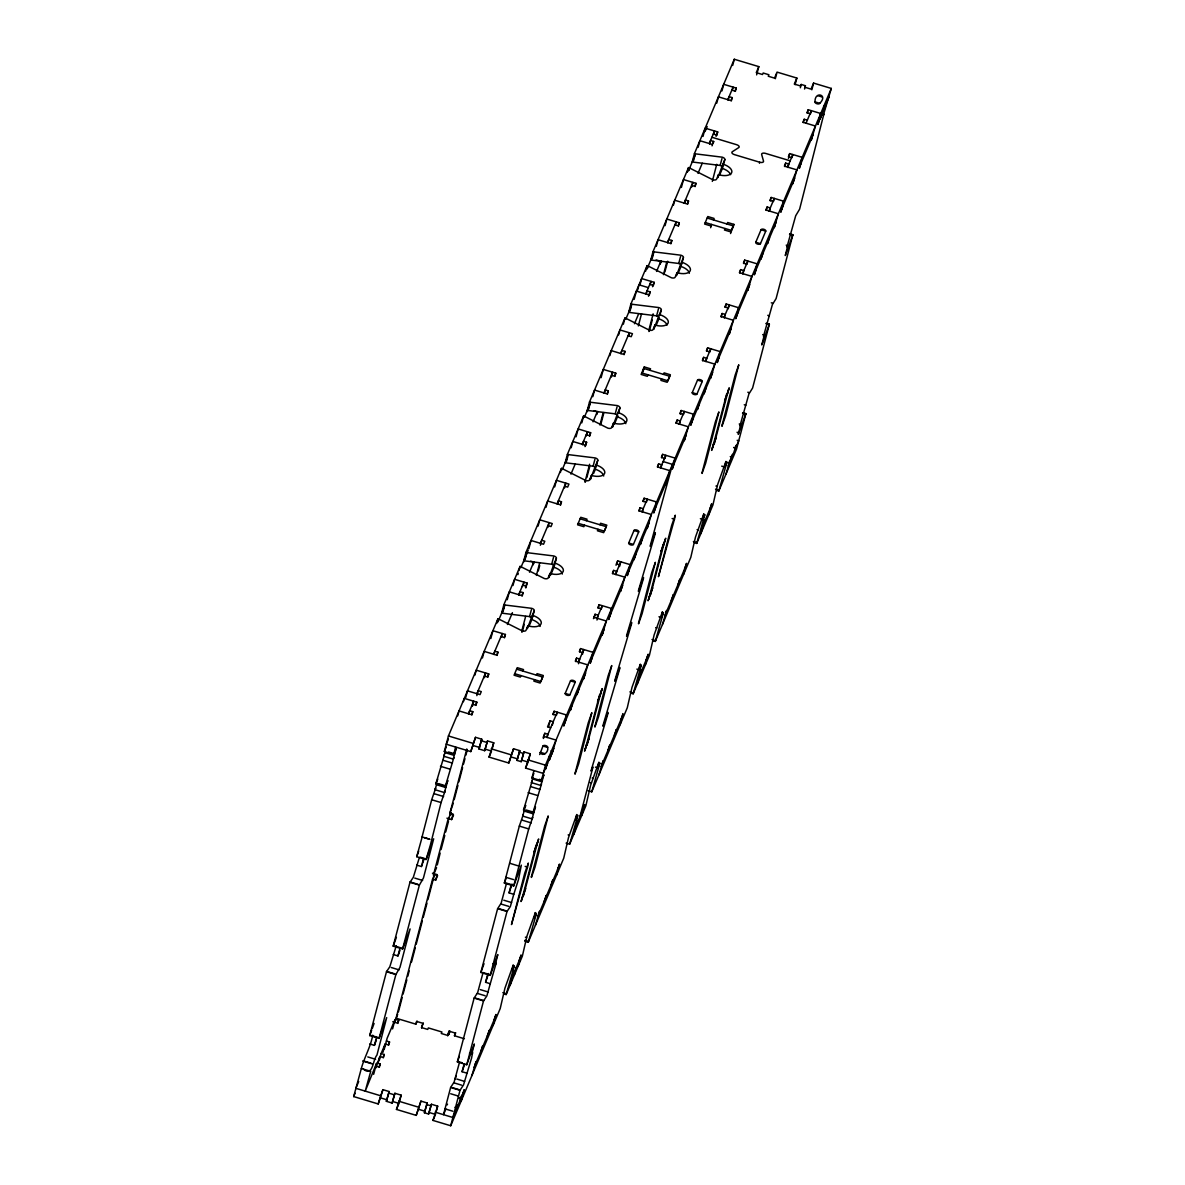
<?xml version="1.0" encoding="UTF-8"?>
<svg xmlns="http://www.w3.org/2000/svg" width="1185" height="1185" viewBox="0 0 1185 1185"><rect width="100%" height="100%" fill="white"/><g stroke="black" fill="none" stroke-linecap="round" stroke-linejoin="round"><path stroke-width="1.5" d="M373.645 1074.336L376.549 1063.315L365.232 1091.133L370.727 1071.329L361.336 1068.514L353.678 1096.569L378.193 1103.946L382.903 1089.667L389.169 1091.548L386.354 1101.309L392.102 1103.042L394.901 1093.281L401.167 1095.162L399.434 1101.769M363.484 1069.24C373.201 1077.017 372.445 1060.397 376.963 1055.035L386.68 1017.619L379.096 1038.401L369.705 1035.572L386.488 971.715L389.835 966.723L396.249 945.763M422.053 836.951L431.681 799.742L435.665 788.218L435.028 789.728L444.419 792.543L445.056 791.047L441.072 802.556L430.451 844.727L426.082 859.569L416.69 856.74L422.186 836.936L429.962 839.306M540.241 752.49C542.715 757.185 548.907 752.194 547.663 747.439A2.459 1.215 14.7 0 0 545.781 745.617A2.459 1.215 14.7 0 0 542.967 746.032L539.693 754.549M524.718 941.142L528.243 942.208L536.198 914.494L536.405 913.354L534.272 918.227L535.383 912.554L527.058 935.78L522.348 956.162L506.128 994.571L503.773 993.86M721.709 466.149L724.835 467.083L725.946 461.409L717.621 484.635L712.911 505.017L696.691 543.426L694.351 542.715M469.497 1053.154L471.837 1053.865L472.637 1052.547L471.526 1058.235L463.528 1084.897L460.017 1090.304L450.715 1125.75L432.969 1120.418L437.68 1106.138L431.429 1104.257L428.615 1114.019L424.393 1112.759L427.207 1102.998L420.942 1101.102L416.231 1115.381L396.457 1109.427L401.167 1095.162M527.518 867.124L528.317 863.065L524.718 873.241L511.49 924.567L527.518 867.124L525.162 866.413M595.448 767.139L597.788 767.85L598.899 762.177L590.574 785.388L585.864 805.785L569.644 844.179L566.119 843.128M674.472 519.237L675.272 515.194L671.673 525.355L658.43 576.68L674.472 519.237L672.117 518.526M636.849 669.125L639.189 669.836L640.315 664.148L631.99 687.374L627.28 707.771L591.759 791.832L588.249 790.765M658.964 616.763L661.319 617.474L662.43 611.786L654.105 635.012L649.395 655.409L633.175 693.803L630.82 693.092M700.379 518.734L702.72 519.445L703.831 513.772L695.506 536.998L690.796 557.38L655.29 641.441L652.935 640.744M739.218 424.008L740.773 424.482L738.285 434.362L745.883 413.595L742.743 412.647M372.742 1035.186C370.609 1047.007 364.195 1057.687 361.336 1068.514M379.096 1038.401L395.879 974.529L399.967 967.375L410.084 928.921L402.589 948.978L393.198 946.163L409.98 882.292L413.328 877.315L419.046 858.577M435.902 783.685L444.449 754.771L443.812 756.267L453.203 759.096L453.84 757.585L445.293 786.499L435.902 783.685L437.798 779.167M453.203 759.096L456.269 748.372L453.722 754.386L444.331 751.571L448.434 735.974L497.952 618.748A3.288 1.629 14.7 0 1 498.826 619.074L522.215 630.894A3.274 1.615 14.7 0 0 525.992 630.331L527.888 625.813A11.465 5.673 14.7 0 0 541.071 623.843A11.465 5.673 14.7 0 0 532.332 615.282L534.242 610.779A3.274 1.615 14.7 0 0 531.754 608.335L504.766 604.987A3.274 1.615 14.7 0 1 503.847 604.78L501.685 613.045A3.274 1.615 14.7 0 0 502.603 613.252L529.577 616.585A3.274 1.615 14.7 0 1 532.08 619.029M435.028 789.728L436.984 783.167M443.812 756.267L445.427 751.053M457.721 715.858L459.025 710.911L471.541 714.673L472.815 711.667L469.69 710.719L468.816 714.022M463.453 701.683L464.313 698.38L476.829 702.142L475.97 705.445M369.735 1043.955L374.43 1045.363L376.549 1037.334M393.242 954.532L397.938 955.939L400.041 947.911M416.735 865.124L421.43 866.531L423.534 858.503M465.749 697.461L467.497 690.855L480.014 694.617L481.288 691.61L478.147 690.677L476.844 695.625M402.589 948.978L419.371 885.121L423.46 877.952L433.68 838.787L426.141 859.451M453.722 754.386L455.647 747.054M474.918 675.124L476.222 670.177L488.753 673.939L487.879 677.242M444.419 792.543L447.826 780.485L445.293 786.499M482.428 657.986L484.161 651.38L496.693 655.142L497.952 652.135L494.826 651.202L493.952 654.505M375.793 1068.026L379.852 1056.546L382.977 1057.494L384.251 1054.487L381.111 1053.539L379.378 1060.145M378.104 1063.152L379.852 1056.546M472.4 706.156L473.704 701.194L468.416 713.725M490.827 638.567L492.901 630.701L505.417 634.464L504.558 637.767M382.962 1052.28L385.14 1044.015L388.265 1044.963L389.539 1041.956L386.414 1041.008M379.348 1067.315L380.222 1064.012L377.097 1063.063M384.236 1049.273L387.125 1038.253L395.079 1019.456L392.591 1028.891M471.941 714.97L472.815 711.667M496.737 623.399L497.952 618.748M383.377 1057.79L384.251 1054.487M498.1 621.829L498.455 620.451M484.384 677.716L485.613 673.006L476.888 693.684M388.665 1045.259L389.539 1041.956M394.753 1022.507L397.686 1014.316M432.569 879.196L435.695 880.129L437.606 875.626L434.48 874.678L432.569 879.196L396.042 1018.196L415.861 1024.166L417.135 1021.159M446.923 818.154L451.618 819.576L453.07 814.065L449.93 813.132L466.786 748.964M502.958 611.875L504.766 604.987M398.412 1011.901L402.159 997.651M403.093 994.082L406.84 979.832M407.788 976.262L409.18 970.915M411.536 961.998L415.283 947.748M416.216 944.178L422.304 921.012M423.238 917.457L426.985 903.192M427.918 899.622L434.48 874.678M440.153 853.096L437.28 864.917M441.072 849.571L444.775 835.484M445.708 831.959L448.478 821.383M453.248 803.267L449.93 813.132M454.181 799.697L457.928 785.448M458.862 781.878L462.609 767.628M463.542 764.058L464.95 758.711M465.883 755.141L467.29 749.809M450.3 815.369L451.026 812.614L447.856 820.138L433.384 875.182L436.554 867.672M507.239 599.714L509.313 591.848L521.83 595.611L523.103 592.604L519.978 591.67L519.074 595.107M397.879 1023.44L398.752 1020.137L395.612 1019.204M512.972 585.508L514.601 579.317L527.132 583.079L525.859 587.908M435.695 880.129L437.147 874.619L432.451 873.212M378.193 1103.946L382.903 1089.667M448.419 739.144L446.271 744.224L470.786 751.601L475.496 737.322L481.762 739.203L478.947 748.964L484.695 750.697L487.494 740.936L493.76 742.817L492.012 749.424M501.462 636.671L502.292 633.531L493.552 654.209M517.904 574.651L518.26 573.273M518.986 570.518L520.067 566.386A3.288 1.629 14.7 0 1 520.941 566.726L544.345 578.532A3.274 1.615 14.7 0 0 548.107 577.969L550.003 573.451A11.465 5.673 14.7 0 0 563.186 571.481A11.465 5.673 14.7 0 0 554.462 562.934L556.358 558.416A3.274 1.615 14.7 0 0 553.869 555.972L526.881 552.64A3.274 1.615 14.7 0 1 525.962 552.432L523.8 560.683A3.274 1.615 14.7 0 0 524.718 560.89L551.692 564.238A3.274 1.615 14.7 0 1 554.032 565.704M470.786 751.601L475.496 737.322M497.093 655.438L497.952 652.135M523.681 562.016L524.392 559.261M524.94 559.009L525.666 556.254M525.073 559.513L526.881 552.64M528.851 548.729L531.013 540.478L543.53 544.241L544.804 541.234L541.678 540.286L540.375 545.248M386.354 1101.309L389.169 1091.548M478.947 748.964L481.762 739.203M522.363 586.531L522.718 585.153L525.859 586.101L527.132 583.079M538.094 526.081L539.753 519.8L552.269 523.563L550.995 526.57L547.87 525.622M523.163 585.286L523.992 582.146L518.704 594.677M522.2 596.055L523.103 592.604M546.033 507.284L547.692 501.003L560.209 504.766L561.483 501.759L558.357 500.811L557.483 504.114M525.488 587.464L525.859 586.101M530.658 561.142L533.783 562.075L533.072 564.83L534.331 561.823M392.102 1103.042L394.901 1093.281M484.695 750.697L487.494 740.936M554.684 486.931L556.432 480.325L568.948 484.087L567.674 487.094L564.549 486.146M560.386 472.489L561.468 468.371A3.288 1.629 14.7 0 1 562.342 468.697L585.745 480.503A3.274 1.615 14.7 0 0 589.508 479.94L591.419 475.437A11.465 5.673 14.7 0 0 604.587 473.467A11.465 5.673 14.7 0 0 595.862 464.905L597.773 460.402A3.274 1.615 14.7 0 0 595.27 457.943L568.296 454.61A3.274 1.615 14.7 0 1 567.378 454.403L565.201 462.668A3.274 1.615 14.7 0 0 566.119 462.876L593.107 466.209A3.274 1.615 14.7 0 1 595.433 467.675M415.861 1024.166L416.587 1021.411L422.852 1023.292L421.608 1028.017M547.9 527.34L549.144 522.615L540.404 543.293M521.889 630.657L525.636 616.407M536.405 575.421L539.679 562.934M566.489 461.498L568.296 454.61M528.54 760.4L530.273 753.793L524.007 751.912L521.207 761.674L516.986 760.414L519.785 750.653L513.535 748.772L508.824 763.036L489.05 757.096L493.76 742.817M521.859 632.272L522.215 630.894M522.392 631.501L524.259 624.376M538.316 570.903L539.708 565.556M571.185 447.767L572.829 441.472L585.36 445.234L586.619 442.227L583.494 441.294L582.59 444.731M576.058 436.806L578.132 428.94L590.648 432.703L589.745 436.139M529.577 616.585L531.384 609.712M527.162 628.568L527.888 625.813M564.578 487.865L565.808 483.139L557.083 503.818M581.791 422.882L583.598 416.009A3.288 1.629 14.7 0 1 584.457 416.335L607.861 428.155A3.274 1.615 14.7 0 0 611.623 427.592L613.534 423.075A11.465 5.673 14.7 0 0 626.717 421.105A11.465 5.673 14.7 0 0 617.977 412.543L619.888 408.04A3.274 1.615 14.7 0 0 617.385 405.596L590.411 402.248A3.274 1.615 14.7 0 1 589.493 402.041L587.316 410.306A3.274 1.615 14.7 0 0 588.234 410.514L615.222 413.846A3.274 1.615 14.7 0 1 617.711 416.291L614.274 424.437M560.609 505.062L561.483 501.759M527.399 628.539L532.332 615.282M532.435 617.652L534.242 610.779M587.923 408.869L587.197 411.625L588.471 408.618M588.604 409.136L590.411 402.248M592.796 396.694L594.544 390.087L607.061 393.85L608.335 390.843L605.194 389.909L604.335 393.213M551.692 564.238L553.499 557.35M585.894 436.154L586.249 434.776L589.375 435.71L590.648 432.703M601.106 377.674L603.269 369.409L615.8 373.171L614.926 376.474M550.003 573.451L548.922 577.584L554.462 562.934M586.693 434.91L587.523 431.77L582.22 444.301M584.99 446.612L585.36 445.234M585.716 445.664L586.619 442.227M554.55 565.304L556.358 558.416M609.905 355.574L611.208 350.612L623.74 354.374L624.999 351.367L621.873 350.434L621.014 353.737M594.189 410.751L597.314 411.699L596.588 414.454L597.862 411.447M618.644 334.896L619.948 329.934L632.464 333.696L631.205 336.703L628.065 335.77M623.369 324.172L624.999 317.98A3.288 1.629 14.7 0 1 625.873 318.321L649.261 330.126A3.274 1.615 14.7 0 0 653.039 329.563L654.935 325.046A11.465 5.673 14.7 0 0 668.118 323.075A11.465 5.673 14.7 0 0 659.378 314.529L661.289 310.011A3.274 1.615 14.7 0 0 658.801 307.567L631.812 304.234A3.274 1.615 14.7 0 1 630.894 304.027L628.731 312.277A3.274 1.615 14.7 0 0 629.65 312.485L656.623 315.832A3.274 1.615 14.7 0 1 659.127 318.276L656.371 324.794M508.824 763.036L513.535 748.772M416.231 1115.381L420.942 1101.102M611.43 376.948L612.66 372.238L603.935 392.916M607.461 394.146L608.335 390.843M584.946 482.058L589.626 464.239M599.936 425.03L603.209 412.558M630.005 311.107L631.812 304.234M585.375 481.88L585.745 480.503M586.842 477.555L589.656 466.86M600.899 424.082L603.713 413.387M634.182 299.346L636.36 291.095L648.876 294.858L650.15 291.851L647.025 290.903L646.121 294.339M637.634 290.044L639.011 284.83L648.402 287.644M639.885 285.274L641.648 278.564L654.179 282.326L653.276 285.763M593.107 466.209L594.914 459.321M591.419 475.437L590.323 479.569L595.862 464.905M516.986 760.414L519.785 750.653M628.509 335.903L629.339 332.763L620.599 353.441M424.393 1112.759L427.207 1102.998M645.662 271.128L647.114 265.618A3.288 1.629 14.7 0 1 647.988 265.958L671.391 277.764A3.274 1.615 14.7 0 0 675.154 277.201L677.05 272.698A11.465 5.673 14.7 0 0 690.233 270.728A11.465 5.673 14.7 0 0 681.508 262.166L683.404 257.649A3.274 1.615 14.7 0 0 680.916 255.205L653.942 251.872A3.274 1.615 14.7 0 1 653.009 251.664L650.846 259.915A3.274 1.615 14.7 0 0 651.765 260.122L678.738 263.47A3.274 1.615 14.7 0 1 681.242 265.914M624.139 354.671L624.999 351.367M647.262 268.714L647.617 267.336M595.951 467.275L597.773 460.402M447.693 1035.853L448.937 1031.143L455.188 1033.024L454.477 1035.764L464.387 1038.756M652.12 258.745L653.942 251.872M448.774 1034.49L449.604 1031.35M448.996 1034.475L449.856 1031.172M656.327 246.317L658.06 239.711L670.577 243.473L671.851 240.466L668.725 239.518L667.851 242.821M521.207 761.674L524.007 751.912M428.615 1114.019L431.429 1104.257M615.222 413.846L617.029 406.973M638.345 325.905L641.544 313.729M665.066 225.639L666.799 219.032L679.316 222.795L678.457 226.098M613.534 423.075L612.452 427.207L617.977 412.543M650.209 284.533L651.039 281.378L645.751 293.91M648.521 296.235L648.876 294.858M649.247 295.287L650.15 291.851M618.437 413.535L619.888 408.04M673.435 205.183L674.739 200.235L687.256 203.998L688.529 200.991L685.404 200.043L684.53 203.346M553.884 748.342L543.293 773.405L525.562 768.073L530.273 753.793M652.535 286.711L654.179 282.326M435.947 1112.745L437.68 1106.138M656.135 259.9L660.83 261.322L660.119 264.062L661.378 261.055M681.405 187.423L683.478 179.557L695.995 183.32L695.121 186.623M687.3 172.24L688.529 167.603A3.274 1.615 14.7 0 1 689.389 167.929L712.792 179.75A3.274 1.615 14.7 0 0 716.555 179.187L718.466 174.669A11.465 5.673 14.7 0 0 731.649 172.699A11.465 5.673 14.7 0 0 722.909 164.137L724.82 159.634A3.274 1.615 14.7 0 0 722.317 157.19L695.343 153.843A3.288 1.629 14.7 0 1 694.425 153.635L692.247 161.901A3.288 1.629 14.7 0 0 693.166 162.108L720.154 165.441A3.274 1.615 14.7 0 1 722.702 167.603M688.663 170.684L689.033 169.307M675.361 225.002L676.191 221.862L667.451 242.525M670.991 243.769L671.851 240.466M648.936 329.904L653.142 313.862M663.452 274.653L666.725 262.181M693.536 160.73L695.343 153.843M648.906 331.504L649.261 330.126M459.454 1062.456L454.136 1082.068L450.626 1087.489L443.486 1114.67L445.901 1108.967M471.837 1053.865L474.326 1043.985L466.742 1064.752L457.351 1061.938L474.133 998.066L477.644 992.66L482.947 973.048M492.99 963.746L495.345 964.442L497.818 954.562L490.234 975.344L480.843 972.515L497.626 908.658L501.136 903.237L506.439 883.625M504.395 882.988L519.326 826.093L523.311 814.569L522.674 816.08L532.065 818.909L532.702 817.398L528.717 828.922L513.727 885.921L504.336 883.106L506.336 877.596M523.548 810.036L532.095 781.122L531.458 782.633L540.849 785.448L541.486 783.952L532.924 812.866L523.548 810.036L525.444 805.533M540.849 785.448L543.915 774.738L541.367 780.752L531.976 777.923L533.902 770.591M649.439 330.733L652.239 320.039M664.889 271.928L667.703 261.233M543.174 737.692L544.804 733.308L547.944 734.256L547.07 737.559M698.143 147.31L699.876 140.704L712.407 144.466L713.681 141.459L710.541 140.526L709.637 143.963M522.674 816.08L524.629 809.533M531.458 782.633L533.072 777.419M524.999 808.155L525.725 805.4M543.456 738.477L544.804 733.308M703.001 136.438L705.179 128.173L717.695 131.935L716.792 135.386M548.359 727.383L550.107 720.776L553.232 721.724L552.358 725.027M656.623 315.832L658.43 308.944M654.935 325.046L653.853 329.178L659.378 314.529M642.848 371.572L643.677 368.431L669.762 376.267L667.851 380.785L641.766 372.934M642.981 371.868L644.284 366.92L650.55 368.802L649.913 370.298M691.625 187.097L692.87 182.386L684.13 203.05M553.217 714.703L554.121 711.252L566.637 715.029L563.749 726.035L565.749 720.273M687.655 204.294L688.529 200.991M659.941 315.18L661.289 310.011M466.772 1073.136L462.076 1071.714L464.194 1063.686M495.345 964.442L496.145 963.138L490.279 983.713L485.583 982.306L487.687 974.277M513.727 885.921L521.326 865.154L518.526 879.403L513.772 894.305L509.076 892.883L511.179 884.854M716.762 103.139L718.406 96.844L730.938 100.606L732.197 97.6L729.071 96.666L728.197 99.97M556.432 715.34L557.246 712.2L546.67 737.263M721.961 90.919L723.709 84.313L736.226 88.075L735.352 91.378M466.742 1064.752L483.524 1000.895L486.872 995.904L490.279 983.713M490.234 975.344L507.017 911.472L510.365 906.495L513.772 894.305M541.367 780.752L545.47 765.154L831.322 88.431L813.591 83.098L811.044 89.112L804.793 87.231L805.43 85.72L801.208 84.461L800.571 85.957L794.305 84.076L796.853 78.062L777.064 72.107L774.531 78.136L768.265 76.24L768.902 74.744L763.17 73.011L762.533 74.522L756.267 72.641L758.815 66.627L734.285 59.25L694.425 153.635M532.065 818.909L535.472 806.852L532.924 812.866M455.84 1110.478L457.84 1104.716L457.114 1107.471M546.27 766.384L545.544 769.139L547.529 763.377M678.738 263.47L680.545 256.582M676.339 275.438L677.05 272.698M713.74 134.142L714.57 131.002L709.267 143.533M459.765 1101.206L461.75 1095.444L461.024 1098.199L459.469 1097.725M550.181 757.111L549.455 759.866L551.455 754.104M575.658 661.556L576.562 658.119L579.702 659.067L578.473 663.704M462.194 1095.429L464.194 1089.682L461.291 1100.687M732.671 65.442L734.285 59.25M551.055 750.875L552.61 751.349L551.899 754.104L556.061 740.092L543.53 736.315M676.472 275.646L681.508 262.166M712.037 145.844L712.407 144.466M579.717 651.898L580.591 648.595L593.107 652.357L590.219 663.378L592.219 657.616M713.311 142.837L713.681 141.459M681.597 264.536L683.404 257.649M716.066 136.319L717.695 131.935M582.487 654.253L583.716 649.543L578.428 662.074M471.882 1075.624L476.044 1061.597L475.318 1064.352M593.463 618.644L595.092 614.26L598.232 615.208L596.959 620.022M732.374 89.897L733.1 87.142L727.797 99.673M594.189 617.696L595.092 614.26M480.725 1051.569L482.725 1045.807L481.999 1048.562M571.14 707.489L570.415 710.245L572.414 704.482M731.338 100.903L732.197 97.6M521.667 900.037L536.124 844.994M598.218 608.172L599.121 604.735L611.638 608.497L608.749 619.518L610.734 613.756M523.563 895.534L538.034 840.476M487.287 1036.031L489.286 1030.269L488.561 1033.024M577.702 691.951L576.991 694.706L578.976 688.944M712.318 181.394L716.732 164.285M601.417 608.823L602.247 605.683L596.959 618.215M493.952 1020.241L495.952 1014.478L493.064 1025.499M584.383 676.161L583.657 678.916L587.819 664.889L575.303 661.126L576.562 658.119M612.749 573.703L613.623 570.4L616.748 571.333L615.889 574.651M720.154 165.441L721.961 158.568M717.917 176.728L718.466 174.669M616.022 565.26L617.652 560.875L630.168 564.638L627.28 575.658L629.265 569.896M616.748 564.312L617.652 560.875M717.873 177.631L722.909 164.137M723.013 166.507L724.82 159.634M619.533 566.534L620.777 561.823L615.489 574.355M510.261 984.765L514.423 970.752L513.697 973.507M602.913 632.301L602.187 635.056L606.35 621.029L593.833 617.267M514.231 975.374L516.408 967.108M710.659 227.727L711.533 224.424L710.896 225.935L704.631 224.054L707.8 216.529L714.066 218.41L713.429 219.921M519.104 960.724L521.089 954.962L518.2 965.968M639.189 511.179L640.093 507.743L643.218 508.676L642.359 511.979M643.248 501.522L644.122 498.218L656.638 501.981L653.75 512.986L655.735 507.224M621.429 588.441L620.703 591.197L624.88 577.169L612.349 573.407L613.623 570.4M756.637 74.877L758.815 66.627M535.413 925.248L539.575 911.221L538.849 913.976M646.417 502.307L647.247 499.152L641.959 511.683M657.719 467.32L658.623 463.883L661.748 464.816L660.845 468.268M544.241 901.192L546.241 895.43L545.515 898.186M634.671 557.113L633.945 559.868L635.945 554.106M585.183 749.661L599.654 694.603M661.734 457.795L662.637 454.359L675.169 458.121L672.265 469.127L674.265 463.365M587.093 745.143L601.565 690.1M550.818 885.654L552.803 879.892L552.077 882.647M641.233 541.575L640.507 544.315L642.507 538.568M664.148 459.676L664.504 458.299L661.378 457.366L662.637 454.359M664.948 458.447L665.777 455.292L660.475 467.823M557.483 869.864L559.468 864.102L556.58 875.108M647.899 525.784L647.173 528.525L651.335 514.512L638.819 510.75L640.093 507.743M676.279 423.326L677.153 420.023L680.279 420.956L679.405 424.26M680.264 413.935L681.168 410.499L693.699 414.261L690.796 425.267L692.795 419.505M730.553 233.549L733.278 225.891L707.193 218.04M683.478 414.587L684.308 411.432L679.005 423.963M733.026 227.683L733.885 224.38L727.634 222.499L726.997 223.995M573.792 834.388L577.954 820.361L577.228 823.116M666.429 481.91L665.703 484.665L669.866 470.652L657.349 466.89L658.623 463.883M579.924 816.732L592.663 768.265C593.907 762.903 590.1 775.227 591.33 769.865L607.875 713.8C609.386 706.127 601.669 732.582 603.15 724.909L619.696 668.844C621.192 661.245 613.504 687.596 614.971 679.938L631.516 623.873C633.027 616.215 625.28 642.655 626.776 634.982L643.322 578.917C644.833 571.244 637.115 597.699 638.596 590.026L655.142 533.961C656.653 526.288 648.906 552.728 650.417 545.07L672.517 464.387L663.126 461.558M582.62 810.333L584.62 804.571L581.731 815.591M775.331 78.728L776.634 73.766M702.705 360.803L703.623 357.352L706.749 358.3L705.875 361.603M706.778 351.13L707.638 347.827L720.154 351.604L717.266 362.61L719.265 356.848M684.96 438.05L684.234 440.805L688.396 426.793L675.88 423.03L677.153 420.023M759.452 163.263L759.733 162.241A3.274 1.615 14.7 0 0 763.54 161.204L761.659 154.509A3.274 1.615 14.7 0 1 765.451 153.369L790.173 160.804M598.929 774.857L603.091 760.844L602.365 763.599M709.948 351.915L710.763 348.775L705.475 361.306M721.235 316.943L722.139 313.492L725.279 314.44L724.376 317.876M607.772 750.816L609.771 745.054L609.046 747.809M698.187 406.722L697.461 409.477L699.461 403.715M648.713 599.284L663.185 544.226M725.264 307.419L726.168 303.967L738.685 307.744L735.796 318.75L737.781 312.988M650.624 594.766L665.081 539.708M614.334 735.278L616.333 729.516L615.607 732.271M704.749 391.183L704.038 393.938L706.023 388.176M727.664 309.3L728.02 307.922L724.894 306.974L726.168 303.967M728.464 308.056L729.293 304.915L724.005 317.447M620.999 719.488L622.999 713.725L620.111 724.731M711.43 375.393L710.704 378.148L714.866 364.136L702.35 360.358L703.623 357.352M739.81 272.935L740.669 269.632L743.795 270.58L742.936 273.883M743.795 263.559L744.698 260.107L757.215 263.87L754.327 274.89L756.311 269.128M746.994 264.196L747.824 261.055L742.536 273.587M637.308 683.997L641.47 669.984L640.744 672.739M729.96 331.533L729.234 334.288L733.396 320.276L720.88 316.499L722.139 313.492M795.105 84.668L796.853 78.062M646.151 659.956L648.151 654.194L645.247 665.2M766.236 210.412L767.139 206.975L770.265 207.923L769.406 211.226M770.294 200.754L771.168 197.451L783.685 201.213L780.797 212.233L782.781 206.471M800.334 87.764L801.208 84.461M748.476 287.674L747.765 290.429L751.927 276.401L739.396 272.639L740.669 269.632M662.459 624.48L666.622 610.453L665.896 613.208M773.464 201.539L774.294 198.399L769.006 210.93M804.556 89.023L805.43 85.72M784.766 166.552L785.67 163.115L788.795 164.063L787.892 167.5M671.288 600.425L673.287 594.663L672.562 597.418M761.718 256.345L760.992 259.1L762.992 253.338M712.229 448.893L726.701 393.835M788.425 158.405L789.684 153.591L802.215 157.353L799.312 168.374L801.312 162.612M714.14 444.39L728.612 389.332M677.864 584.886L679.849 579.124L679.124 581.879M768.28 240.807L767.554 243.562L769.554 237.8M791.995 157.679L792.824 154.539L787.521 167.07M684.53 569.096L686.53 563.334L683.626 574.355M774.946 225.017L774.22 227.772L778.397 213.744L765.865 209.982L767.139 206.975M803.326 122.559L804.2 119.255L807.326 120.189M811.829 89.808L813.591 83.098M807.311 113.168L808.214 109.731L820.746 113.493L817.843 124.499L819.842 118.752M810.525 113.819L811.355 110.664L806.052 123.196M700.839 533.62L705.001 519.608L704.275 522.363M793.476 181.157L792.75 183.912L796.913 169.885L784.396 166.122L785.67 163.115M709.667 509.58L711.667 503.818L708.778 514.823M812.006 137.297L811.281 140.037L815.443 126.025L802.926 122.262L804.2 119.255M725.975 474.089L730.138 460.076L729.412 462.831L727.857 462.357M730.582 460.076L732.582 454.314L731.856 457.069L730.286 456.595M818.716 118.263L820.287 118.737L820.998 115.982M820.287 118.737L822.271 112.975M740.773 424.482L739.973 425.8L748.905 393.968L752.593 388.043L769.376 324.172L766.251 323.238M762.71 334.6L764.281 335.074L761.792 344.953L769.376 324.172M764.281 335.074L763.466 336.377L772.398 304.56L776.086 298.62L792.869 234.763L789.743 233.815M786.203 245.177L787.773 245.65L785.285 255.53L792.869 234.763M734.507 450.804L736.492 445.042L735.767 447.797L734.211 447.323M824.923 106.709L824.197 109.464L826.197 103.702M745.883 413.595L736.566 449.026L718.806 491.064L716.466 490.353M831.322 88.431L823.234 115.552L823.871 114.041L799.594 209.212L795.698 215.744L786.973 246.954L787.773 245.65M506.128 994.571L514.083 966.856L514.231 965.716L512.142 970.589L513.268 964.916L504.943 988.142L500.218 1008.524L450.715 1125.75M569.644 844.179L577.613 816.48L577.806 815.324L575.673 820.213L576.784 814.525L568.459 837.751L563.749 858.147L528.243 942.208M591.759 791.832L599.921 762.962L597.788 767.85M633.175 693.803L641.337 664.948L639.189 669.836M655.29 641.441L663.452 612.586L661.319 617.474M696.691 543.426L704.853 514.557L702.72 519.445M718.806 491.064L726.968 462.209L724.835 467.083M512.083 884.114L509.076 892.883M488.59 973.537L485.583 982.306M464.742 1064.071L462.076 1071.714M423.741 859.984L422.734 863.035M399.908 950.474L398.93 953.332M376.4 1039.897L374.43 1045.363M418.69 851.23L416.75 856.622M396.397 937.335L393.198 946.163M371.705 1030.061L369.705 1035.572M372.297 1028.417L374.09 1023.44M484.028 963.701L480.888 972.396M457.395 1061.819L459.35 1056.428M422.423 863.909L421.43 866.531M398.649 954.132L397.938 955.939M503.847 604.78L520.067 566.386M525.962 552.432L561.468 468.371M567.378 454.403L583.598 416.009M589.493 402.041L624.999 317.98M630.894 304.027L647.114 265.618M653.009 251.664L688.529 167.603M498.737 619.992L504.44 606.498M520.837 567.689L528.214 550.225M562.268 469.615L567.26 457.795M584.353 417.313L589.849 404.322M625.784 319.224L630.775 307.419M647.173 268.625L653.365 253.945M688.603 170.536L695.017 155.353M705.09 131.491L707.178 126.543M444.331 751.571L446.241 747.054M507.417 624.51L512.409 612.689M529.517 572.207L533.783 562.075M570.948 474.118L575.214 464.002M593.033 421.83L597.314 411.699M634.464 323.742L638.745 313.61M656.564 271.439L660.83 261.322M697.995 173.365L702.275 163.234M476.829 702.142L475.57 705.149L472.43 704.201M488.753 673.939L487.479 676.946L484.339 676.013M505.417 634.464L504.158 637.471L501.018 636.538M615.8 373.171L614.526 376.178L611.401 375.245M679.316 222.795L678.042 225.802L674.917 224.869M695.995 183.32L694.721 186.326L691.596 185.393M736.226 88.075L734.952 91.082L731.826 90.149M529.325 625.547L531.384 620.659M550.744 574.829L554.195 566.682M593.537 473.541L595.596 468.653M678.487 272.431L680.545 267.543M719.887 174.402L721.961 169.514M448.952 819.62L449.574 818.124M451.618 819.576L453.529 815.058L450.389 814.125M644.284 366.92L641.115 374.43L647.365 376.312L648.002 374.815M520.956 675.583L520.319 677.079L514.053 675.198L517.238 667.673L523.503 669.555L522.866 671.066M584.486 525.192L583.85 526.703L577.584 524.822L580.754 517.297L587.019 519.178L586.382 520.689M489.05 757.096L490.945 752.579M358.714 1081.52L355.841 1088.304L380.37 1095.681M353.678 1096.569L355.085 1093.222M534.524 679.657L533.887 681.153L540.138 683.049L543.322 675.524L537.057 673.643L536.42 675.139M598.04 529.28L597.403 530.776L603.669 532.658L606.838 525.148L600.588 523.266L599.951 524.762M661.571 378.889L660.934 380.4L667.199 382.281L670.369 374.756L664.104 372.875L663.467 374.386M725.087 228.512L724.45 230.008L730.715 231.89L733.885 224.38M381.111 1053.539L385.14 1044.015M380.222 1064.012L378.948 1067.018L375.823 1066.07M398.752 1020.137L397.479 1023.159L392.783 1021.737M525.562 768.073L528.11 762.059L521.844 760.178M550.107 720.776L547.559 726.79L550.684 727.738M554.121 711.252L552.847 714.259L555.987 715.207M580.591 648.595L579.317 651.602L582.457 652.55M599.121 604.735L597.847 607.742L600.973 608.69M644.122 498.218L642.848 501.225L645.973 502.159M681.168 410.499L679.894 413.506L683.034 414.439M707.638 347.827L706.364 350.834L709.504 351.782M744.698 260.107L743.425 263.114L746.55 264.062M771.168 197.451L769.894 200.458L773.02 201.406M789.684 153.591L788.425 156.598L791.55 157.546M808.214 109.731L806.955 112.738L810.081 113.671M423.371 1023.025L421.475 1027.543L427.726 1029.424L428.363 1027.913L441.931 1032.002L441.294 1033.498L447.56 1035.379L449.456 1030.876M565.201 693.403L570.489 680.871A2.459 1.215 14.7 0 1 573.318 680.442A2.459 1.215 14.7 0 1 575.184 682.279L569.896 694.81A2.459 1.215 14.7 0 1 567.067 695.24A2.459 1.215 14.7 0 1 565.201 693.403L569.896 694.81M628.717 543.011L634.005 530.48A2.459 1.215 14.7 0 1 636.834 530.065A2.459 1.215 14.7 0 1 638.7 531.902L633.412 544.433A2.459 1.215 14.7 0 1 630.583 544.848A2.459 1.215 14.7 0 1 628.717 543.011L633.412 544.433M692.247 392.635L697.535 380.104A2.459 1.215 14.7 0 1 700.365 379.689A2.459 1.215 14.7 0 1 702.231 381.511L696.943 394.042A2.459 1.215 14.7 0 1 694.114 394.472A2.459 1.215 14.7 0 1 692.247 392.635L696.943 394.042M755.763 242.258L761.066 229.727A2.459 1.215 14.7 0 1 763.881 229.298A2.459 1.215 14.7 0 1 765.747 231.134L760.459 243.666A2.459 1.215 14.7 0 1 757.63 244.095A2.459 1.215 14.7 0 1 755.763 242.258L760.459 243.666M815.058 101.895C814.362 90.727 828.745 94.519 819.753 103.317A2.459 1.215 14.7 0 1 816.924 103.732A2.459 1.215 14.7 0 1 815.058 101.895L819.753 103.317M531.976 777.923L533.887 773.405M396.457 1109.427L398.99 1103.413L392.739 1101.532M564.475 723.28L585.642 673.154M590.945 660.623L604.172 629.294M609.475 616.763L622.703 585.434M627.991 572.903L649.173 522.778M654.461 510.246L667.703 478.903M672.991 466.372L686.233 435.043M691.522 422.512L712.703 372.386M717.991 359.855L731.219 328.526M736.522 315.995L749.75 284.667M755.052 272.135L776.219 222.01M781.508 209.478L794.75 178.15M800.038 165.619L813.28 134.29M818.568 121.759L829.159 96.696M454.477 1035.764L455.736 1032.757M534.687 850.489L534.05 852L538.671 838.965L536.598 845.986M598.203 700.113L597.581 701.609L602.202 688.589L600.114 695.595M661.734 549.736L661.097 551.232L665.718 538.212L663.644 545.218M725.25 399.345L724.627 400.856L729.249 387.821L727.16 394.842M523.118 894.542L521.03 901.548L525.651 888.528L525.014 890.024M586.634 744.15L584.56 751.157L589.182 738.136L588.545 739.647M650.165 593.774L648.077 600.78L652.698 587.76L652.061 589.256M713.681 443.397L711.607 450.404L716.229 437.369L715.592 438.88M432.969 1120.418L435.517 1114.404L429.251 1112.522M454.966 1079.135L456.24 1076.128M447.175 1104.894L447.5 1104.139M463.468 1092.422L452.877 1117.485L435.147 1112.152M474.059 1067.359L495.226 1017.234M512.438 976.514L520.378 957.717M537.575 916.983L558.757 866.857M575.954 826.123L583.894 807.326M601.106 766.606L622.273 716.481M639.485 675.746L647.425 656.949M664.622 616.215L685.804 566.089M703.001 525.37L710.941 506.573M728.153 465.838L738.729 440.776L737.174 440.302M395.879 974.529L386.488 971.715M519.089 866.131L509.831 863.302M817.694 95.63L822.39 97.051M823.901 105.983L825.471 106.457M819.99 115.256L821.546 115.73M817.546 121.033L819.116 121.492M713.296 134.009L716.421 134.942M711.918 137.267L736.64 144.703A3.274 1.615 14.7 0 1 738.729 147.607L732.241 151.784A3.274 1.615 14.7 0 0 734.419 154.628L759.733 162.241M789.536 234.363L792.661 235.297M761.066 229.727L765.762 231.134M705.282 222.558L731.367 230.394M771.302 302.812L772.872 303.286M767.776 315.328L769.332 315.802M649.765 284.385L652.905 285.333M766.028 323.772L769.169 324.72M747.809 392.235L749.364 392.694M697.535 380.104L702.231 381.511M744.269 404.752L745.839 405.211M742.536 413.195L745.661 414.143M737.04 432.273L738.611 432.747M733.663 447.575L735.218 448.048M715.947 486.028L717.132 486.383M715.518 489.153L719.043 490.205M697.106 529.621L698.276 529.976M693.403 541.515L696.928 542.567M634.005 530.48L638.7 531.902M580.146 518.808L606.231 526.658L604.32 531.161L578.236 523.326M616.378 563.882L619.503 564.83M655.69 627.65L656.86 627.991M652.002 639.53L655.527 640.596M629.887 691.892L633.397 692.958M570.489 680.871L575.184 682.279M516.63 669.184L542.715 677.035L540.804 681.553L514.72 673.702M542.967 746.032L547.663 747.439M551.603 750.623L553.158 751.097M540.316 752.297L545.011 753.719M549.159 756.385L550.729 756.859M481.125 740.714L486.857 742.432M519.163 752.149L523.37 753.423M592.174 778.027L593.344 778.382M448.434 735.974L472.948 743.336M491.212 748.831L510.987 754.786M527.725 759.822L545.47 765.154M473.319 745.587L479.584 747.468M485.317 749.187L491.582 751.083M511.357 757.022L517.623 758.904M590.263 782.53L591.433 782.885M448.552 752.001L454.818 753.882M539.338 779.3L542.463 780.234M444.79 752.564L454.181 755.378M532.435 778.915L541.826 781.745M443.012 760.266L452.403 763.096M530.658 786.633L540.049 789.447M440.464 766.295L449.856 769.109M528.11 792.646L537.501 795.476M438.554 783.64L446.375 785.996M526.199 809.992L534.02 812.347M436.361 784.677L445.753 787.507M524.007 811.029L533.383 813.858M434.214 793.728L443.605 796.542M521.859 820.079L531.25 822.908M568.148 834.892L569.318 835.247M431.681 799.742L441.072 802.556M519.326 826.093L528.717 828.922M424.334 837.676L429.029 839.084M505.862 877.3L513.697 879.64M420.038 857.14L426.304 859.021M504.558 882.558L512.379 884.914M503.773 900.2L511.594 902.555M534.998 913.368L536.168 913.724M414.78 878.1L422.601 880.455M500.855 903.992L508.676 906.347M410.128 881.981L417.964 884.336M499.344 908.806L507.165 911.161M409.98 882.292L419.371 885.121M497.626 908.658L507.017 911.472M525.385 937.172L526.555 937.528M524.955 940.297L528.48 941.364M394.975 946.089L402.796 948.444M482.621 972.441L488.887 974.322M502.84 992.66L506.35 993.711M480.281 989.623L488.101 991.978M391.272 967.523L399.093 969.878M477.348 993.4L485.183 995.755M386.636 971.404L394.457 973.744M475.852 998.229L483.673 1000.584M474.133 998.066L483.524 1000.895M371.483 1035.497L379.304 1037.853M457.558 1061.39L462.254 1062.797M456.788 1079.031L464.609 1081.387M367.78 1056.931L375.601 1059.286M453.855 1082.823L461.676 1085.179M363.143 1060.812L370.964 1063.167M452.344 1087.637L460.18 1089.993M362.98 1061.123L372.371 1063.952M450.626 1087.489L460.017 1090.304M450.67 1093.755L458.491 1096.11M458.921 1097.977L460.491 1098.451M454.996 1107.249L456.566 1107.723M445.012 1108.864L452.833 1111.219M388.532 1093.059L394.264 1094.777M426.57 1104.494L430.792 1105.768M398.619 1101.176L418.394 1107.131M380.74 1097.932L386.991 1099.813M418.764 1109.367L425.03 1111.249M721.828 168.27A11.465 5.673 14.7 0 1 730.612 174.654M531.25 619.414A11.465 5.673 14.7 0 1 540.167 626.406M553.365 567.052A11.465 5.673 14.7 0 1 562.297 574.044M594.781 469.038A11.465 5.673 14.7 0 1 603.698 476.014M616.896 416.676A11.465 5.673 14.7 0 1 625.813 423.652M658.297 318.647A11.465 5.673 14.7 0 1 667.081 325.046M680.412 266.299A11.465 5.673 14.7 0 1 689.344 273.276M531.443 876.589L531.384 877.448L534.983 867.272L548.211 815.947L544.626 826.123L531.443 876.589M575.066 773.331L575.006 774.19L578.606 764.014L591.833 712.689L588.249 722.85L575.066 773.331M594.974 726.212L594.914 727.072L598.514 716.895L611.741 665.57L608.142 675.731L594.974 726.212M638.596 622.954L638.537 623.799L642.122 613.637L655.364 562.312L651.765 572.474L638.596 622.954M702.112 472.563L702.053 473.422L705.653 463.246L718.88 411.921L715.296 422.097L702.112 472.563M722.02 425.445L721.961 426.304L725.561 416.128L738.788 364.802L735.189 374.978L722.02 425.445"/></g></svg>
